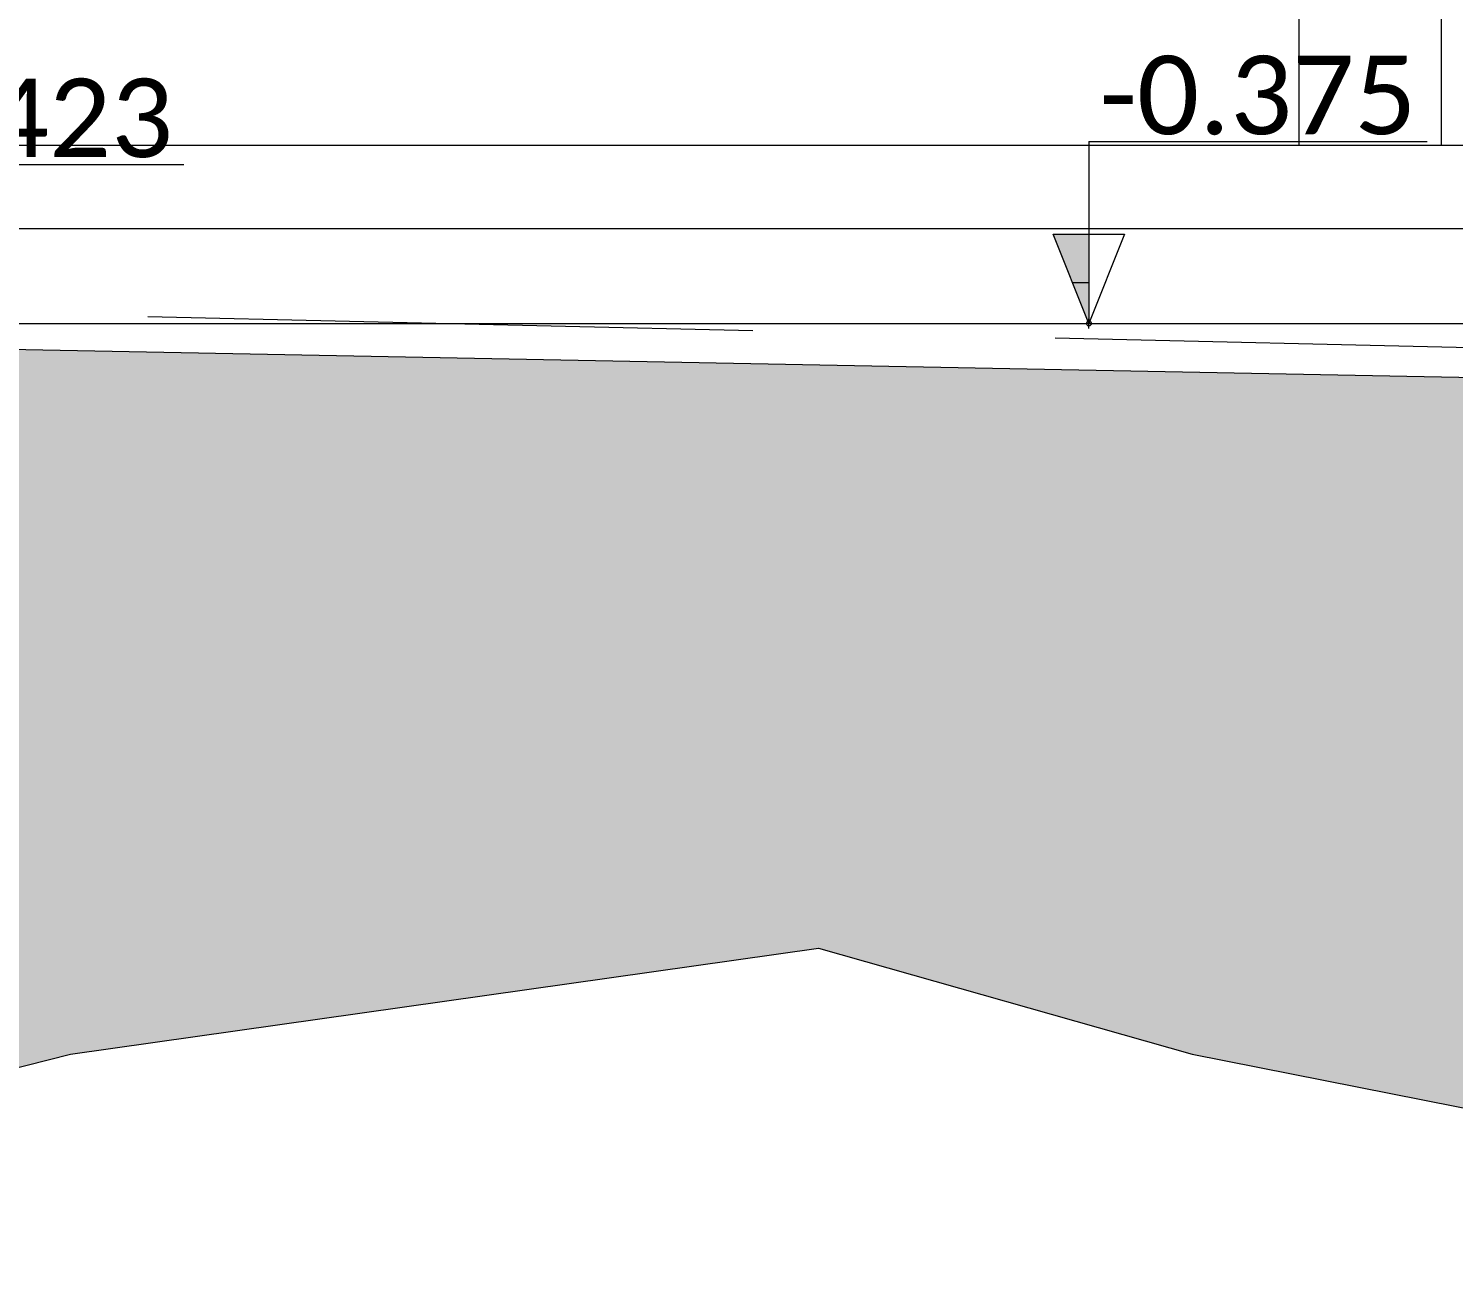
# Model space of a CAD drawing. Header units: metres. Extents: x -197 to 1099, y -24 to 14.
# Drawn here: x 748.156 to 751.147, y -2.368 to 0.245 of the extents above; entities that cross this region are included whole.
import ezdxf
from ezdxf.enums import TextEntityAlignment as Align

# ---------------------------------------------------------------- set-up
doc = ezdxf.new("R2010")
doc.units = ezdxf.units.M
doc.header["$LTSCALE"] = 0.001
doc.header["$PDMODE"] = 34
doc.header["$PDSIZE"] = 0.01
doc.linetypes.add('HIDDENX2', pattern=[19.05, 12.7, -6.35])
doc.layers.get('0').update_dxf_attribs({"lineweight": 13, "true_color": 0x000000})
for name, color, linetype, lineweight, true_color in [('Jach-Anotaciones-CalidaddeLínea  0.13', 7, 'Continuous', 13, 0x000000), ('Jach-Anotaciones-Hatch-Lum80%', 250, 'Continuous', 13, 0x333333), ('JACH-Anotaciones-Textos-Lum75% @ 0.075', 7, 'Continuous', 13, 0x404040), ('JACH-Arq-Lineas-Proyeccion', 250, 'HIDDENX2', 13, 0x333333)]:
    doc.layers.add(name, color=color, linetype=linetype, lineweight=lineweight, true_color=true_color)
doc.styles.add('02a-Calibri-JACH(1.8mm)', font='calibri.ttf', dxfattribs={"height": 2.2})
pattern_1 = [(0, (169.421, 45.032), (0, 6.985), [5.08, -1.905]), (90, (169.421, 45.032), (-6.985, 4e-16), [5.08, -1.905])]

# ---------------------------------------------------------------- blocks, each defined once
blk = doc.blocks.new('*U495')
at = {"lineweight": 0, "ltscale": 100}
h = blk.add_hatch(dxfattribs=at)
h.set_pattern_fill('ANGLE', color=256)
h.set_pattern_definition(pattern_1)
h.paths.add_polyline_path([(0, 2.5), (0, 0), (1, 2.5)])
h = blk.add_hatch(color=256, dxfattribs=at)
h.dxf.hatch_style = 1
h.paths.add_polyline_path([(0, 2.5), (0, 0), (1, 2.5)])
for points in [[(0, 5.099), (-9.466, 5.099)], [(0, 5.099), (0, 1.25)]]:
    blk.add_lwpolyline(points, dxfattribs=at)
for points in [[(0, 0), (1, 2.5), (-1, 2.5)], [(0, 2.5), (0, 0), (1, 2.5)]]:
    blk.add_lwpolyline(points, close=True, dxfattribs=at)
blk.add_point((0, 0), dxfattribs=at)
at = {"lineweight": 0, "ltscale": 100, "style": '02a-Calibri-JACH(1.8mm)'}
blk.add_attdef('ALT', text='', height=2.2, dxfattribs=at).set_placement((-4.733, 6.401), align=Align.MIDDLE_CENTER)
blk = doc.blocks.new('*U496')
at = {"lineweight": 0, "ltscale": 100}
h = blk.add_hatch(dxfattribs=at)
h.set_pattern_fill('ANGLE', color=256)
h.set_pattern_definition(pattern_1)
h.paths.add_polyline_path([(0, 2.5), (0, 0), (1, 2.5)])
h = blk.add_hatch(color=256, dxfattribs=at)
h.dxf.hatch_style = 1
h.paths.add_polyline_path([(0, 2.5), (0, 0), (1, 2.5)])
for points in [[(0, 5.099), (-9.466, 5.099)], [(0, 5.099), (0, 1.25)]]:
    blk.add_lwpolyline(points, dxfattribs=at)
for points in [[(0, 0), (1, 2.5), (-1, 2.5)], [(0, 2.5), (0, 0), (1, 2.5)]]:
    blk.add_lwpolyline(points, close=True, dxfattribs=at)
blk.add_point((0, 0), dxfattribs=at)
at = {"lineweight": 0, "ltscale": 100, "style": '02a-Calibri-JACH(1.8mm)'}
blk.add_attdef('ALT', text='', height=2.2, dxfattribs=at).set_placement((-4.733, 6.401), align=Align.MIDDLE_CENTER)

msp = doc.modelspace()

# ---------------------------------------------------------------- hatches: boundary and pattern name
at = {"layer": 'Jach-Anotaciones-Hatch-Lum80%', "ltscale": 100}
h = msp.add_hatch(dxfattribs=at)
h.set_pattern_fill('EARTH', color=256, scale=0.03, angle=45, double=1)
h.set_pattern_definition([(45, (622.2185, 0), (0, 0.26940768), [0.1905, -0.1905]), (45, (622.16798, 0.05051), (0, 0.26940768), [0.1905, -0.1905]), (45, (622.11747, 0.10103), (0, 0.26940768), [0.1905, -0.1905]), (135, (622.11747, 0.1347), (-0.26940768, 0), [0.1905, -0.1905]), (135, (622.16798, 0.18522), (-0.26940768, 0), [0.1905, -0.1905]), (135, (622.2185, 0.23573), (-0.26940768, 0), [0.1905, -0.1905])])
h.paths.add_polyline_path([(756.22303, -0.77512), (754.34687, -0.55), (736.40687, -0.20348), (736.40687, -0.025), (733.17077, -0.025), (733.17077, -0.3), (733.02077, -0.3), (732.77697, -0.25507), (732.76613, -0.47192), (732.93248, -0.72492), (733.30497, -0.96346), (733.55812, -1.14778), (733.82574, -1.19116), (733.96317, -1.10441), (734.53095, -0.89479), (734.93237, -1.06827), (735.42782, -1.29235), (736.02681, -1.41897), (736.33874, -1.23887), (736.54757, -1.00694), (737.10089, -1.1732), (737.63612, -1.4009), (738.1822, -1.40812), (738.71382, -1.06116), (739.2165, -1.01417), (739.38286, -1.42981), (740.36185, -1.42984), (741.07067, -1.17684), (741.96451, -1.6929), (742.76678, -1.64308), (743.20075, -1.24912), (744.85253, -1.47951), (746.43715, -2.36754), (748.24392, -1.90873), (749.81373, -1.68672), (750.59864, -1.90873), (752.61273, -2.30834), (753.87154, -1.44991), (754.96745, -1.77552)])

# ---------------------------------------------------------------- linework, layer by layer
at = {"layer": 'Jach-Anotaciones-CalidaddeLínea  0.13', "ltscale": 100}
for points in [[(733.02077, -0.025), (736.40687, -0.025), (736.40687, 0.175), (738.69687, 0.175), (739.49687, 0.175), (739.49687, 0), (754.34687, 0), (754.34451, -0.49994)], [(747.77187, -0.175), (754.04687, -0.175)], [(747.77187, -0.375), (754.04687, -0.375)]]:
    msp.add_lwpolyline(points, dxfattribs=at)
at = {"layer": 'Jach-Anotaciones-CalidaddeLínea  0.13'}
msp.add_lwpolyline([(741.96451, -1.6929), (742.76678, -1.64308), (743.20075, -1.24912), (744.85253, -1.47951), (746.43715, -2.36754), (748.24392, -1.90873), (749.81373, -1.68672), (750.59864, -1.90873), (752.61273, -2.30834), (753.87154, -1.44991), (754.96745, -1.77552), (756.22303, -0.77512), (756.22303, -0.77512), (754.34687, -0.55), (736.40687, -0.20348)], dxfattribs=at)

# ---------------------------------------------------------------- block references
at = {"layer": 'JACH-Anotaciones-Textos-Lum75% @ 0.075', "ltscale": 100}
ref = msp.add_blockref('*U495', (747.77187, -0.423), dxfattribs=dict(at, xscale=-0.075, yscale=0.075, zscale=0.075))
ref.add_attrib('ALT', '-0.423', dxfattribs={"layer": '0', "lineweight": 0, "ltscale": 100, "height": 0.165, "style": '02a-Calibri-JACH(1.8mm)'}).set_placement((748.12683, 0.05706), align=Align.MIDDLE_CENTER)

# ---------------------------------------------------------------- next in the draw order: wipeouts: each hides what was drawn before it
at = {"ltscale": 100}
msp.add_wipeout([(750.82187, 0), (751.12187, 0), (751.12187, 0.30002), (750.82187, 0.30002)], dxfattribs=at).dxf.layer = 'Jach-Anotaciones-CalidaddeLínea  0.13'

# ---------------------------------------------------------------- next in the draw order: linework, layer by layer
at = {"layer": 'Jach-Anotaciones-CalidaddeLínea  0.13', "ltscale": 100}
msp.add_lwpolyline([(750.82187, 0), (751.12187, 0), (751.12187, 0.30002), (750.82187, 0.30002)], close=True, dxfattribs=at)
at = {"layer": 'JACH-Arq-Lineas-Proyeccion', "ltscale": 100}
msp.add_lwpolyline([(733.17077, 0), (754.34687, -0.5)], dxfattribs=at)

# ---------------------------------------------------------------- next in the draw order: block references
at = {"layer": 'JACH-Anotaciones-Textos-Lum75% @ 0.075', "ltscale": 100}
ref = msp.add_blockref('*U496', (750.38152, -0.375), dxfattribs=dict(at, xscale=-0.075, yscale=0.075, zscale=0.075))
ref.add_attrib('ALT', '-0.375', dxfattribs={"layer": '0', "lineweight": 0, "ltscale": 100, "height": 0.165, "style": '02a-Calibri-JACH(1.8mm)'}).set_placement((750.73648, 0.10506), align=Align.MIDDLE_CENTER)

doc.saveas('drawing.dxf')
